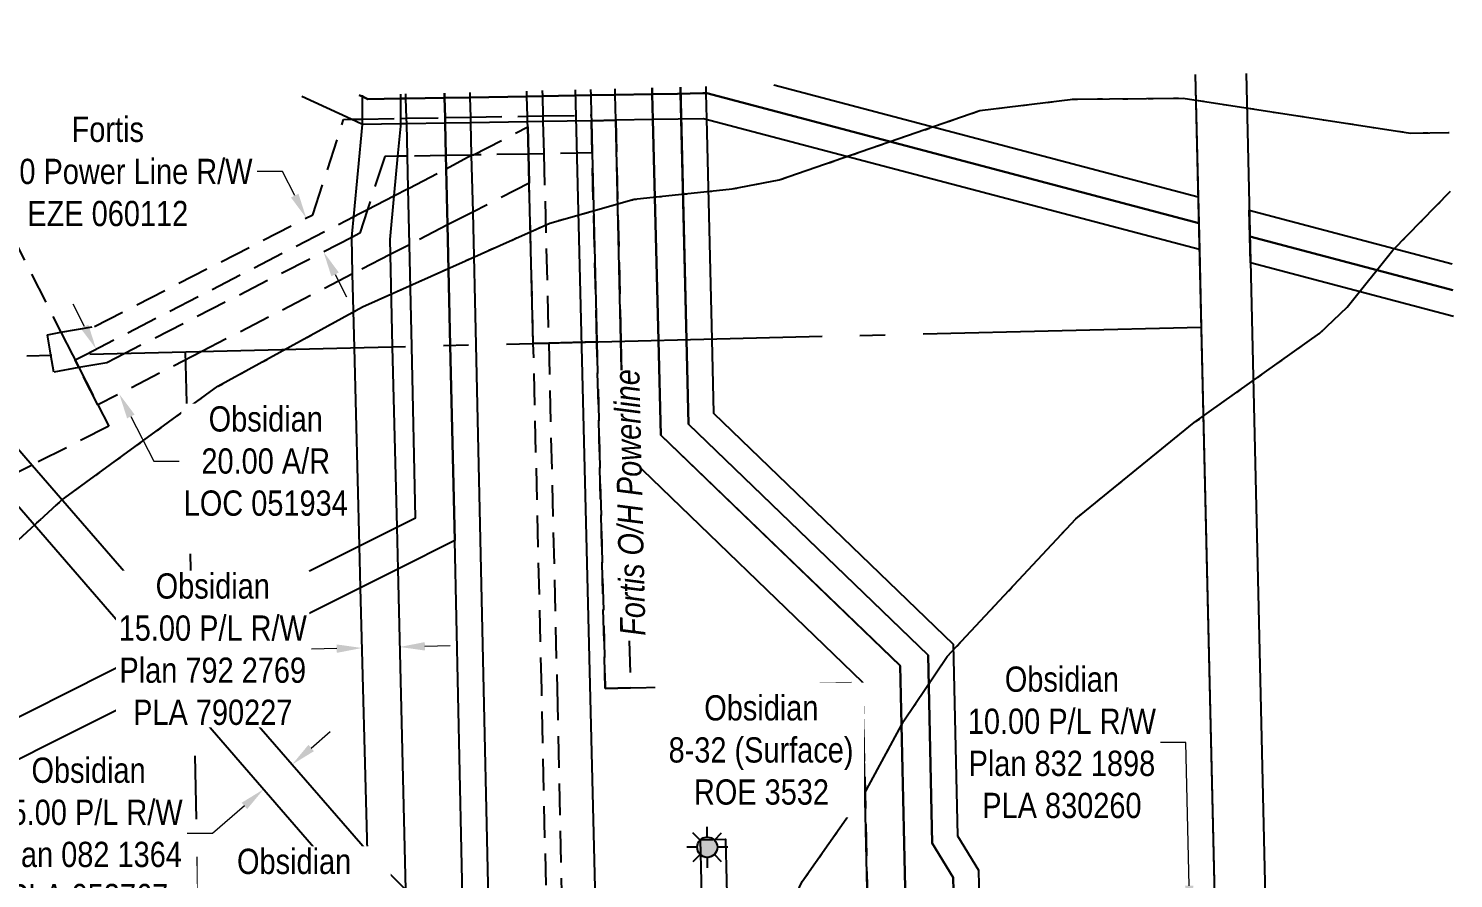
# Model space of a CAD drawing. Extents: x 614731 to 616864, y 5892468 to 5894379.
# Drawn here: x 615173 to 615737, y 5894043 to 5894379 of the extents above; entities that cross this region are included whole.
import ezdxf

# ---------------------------------------------------------------- set-up
doc = ezdxf.new("R2010")
doc.units = 0
doc.header["$LTSCALE"] = 5
doc.header["$PDSIZE"] = 5
for name, pattern in [('foc-ACCESSROAD', [3.75, 2.5, -1.25]), ('foc-FLOWLINE', [3.75, 2.5, -1.25]), ('foc-LSD', [8, 5, -3]), ('foc-QUARTERLINE', [33, 25, -3, 2, -3]), ('foc-WHEELTRACKS', [2, 0.4, -1.6])]:
    doc.linetypes.add(name, pattern=pattern)
doc.layers.get('Defpoints').update_dxf_attribs({"color": 9})
for name, color, linetype in [('AS-POWER', 104, 'foc-POWER'), ('C-RW', 13, 'Continuous'), ('F-AR', 190, 'foc-ACCESSROAD'), ('F-EZE', 190, 'foc-FLOWLINE'), ('F-FLOWLINE', 190, 'foc-FLOWLINE'), ('F-RW', 190, 'Continuous'), ('F-WS', 190, 'foc-ACCESSROAD'), ('F-WS-S', 190, 'Continuous'), ('GRR', 7, 'Continuous'), ('L-SEC', 7, 'Continuous'), ('L-SECQ', 8, 'foc-QUARTERLINE'), ('L-SECTION-LSD', 7, 'foc-LSD'), ('T-WATER-P3', 160, 'foc-WHEELTRACKS')]:
    doc.layers.add(name, color=color, linetype=linetype)
for name, color, linetype, lineweight in [('F-AR-T', 190, 'Continuous', 9), ('F-EZE-T', 190, 'Continuous', 9), ('F-RW-T', 190, 'Continuous', 9), ('F-WS-T', 190, 'Continuous', 9)]:
    doc.layers.add(name, color=color, linetype=linetype, lineweight=lineweight)
doc.styles.add('80CG', font='ARIALN.TTF', dxfattribs={"height": 10})
doc.styles.add('80L', font='ARIALN.TTF', dxfattribs={"height": 10})
doc.styles.add('foc-LtypeFont', font='ARIALN.TTF', dxfattribs={"height": 7.35})
doc.linetypes.add('foc-POWER', pattern='A,6,-1,["P",foc-LtypeFont,S=0.2,R=0,X=-0.625,Y=-0.75],-1.24,4', length=12.24)
doc.linetypes.add('foc-TOPO-flowdirection-NOLINE', pattern='A,0,[">",foc-LtypeFont,S=0.3,R=0,X=0,Y=-0.945],-20,[">",foc-LtypeFont,S=0.3,R=0,X=0,Y=-0.945],0', length=20)
doc.dimstyles.new('Compass 5 000', dxfattribs={"dimscale": 5, "dimtxt": 9, "dimasz": 2, "dimexe": 0.2, "dimexo": 0.0625, "dimgap": 0.5, "dimtad": 0, "dimtih": 1, "dimtoh": 1, "dimzin": 0, "dimdsep": 46, "dimtxsty": '80CG', "dimcen": 0.1, "dimse1": 1, "dimse2": 1, "dimclrd": 256, "dimclrt": 256, "dimaunit": 1, "dimadec": 4, "dimazin": 0, "dimtfac": 0.06, "dimtofl": 0, "dimtmove": 0, "dimatfit": 1, "dimfxl": 0.2, "dimtolj": 1, "dimtzin": 0, "dimlwd": -1, "dimarcsym": 0})

# ---------------------------------------------------------------- blocks, each defined once
blk = doc.blocks.new('*D410')
at = {"layer": 'Defpoints', "color": 0, "transparency": 16777216}
for p in [(615282.71, 5894304.2), (615260.11, 5894292.62), (615266.97, 5894279.23)]:
    blk.add_point(p, dxfattribs=at)
at = {"layer": 'F-EZE-T', "transparency": 16777216}
for p, q in [((615273.28, 5894322.61), (615263.28, 5894322.61)), ((615278.15, 5894313.1), (615273.28, 5894322.61)), ((615294.13, 5894281.9), (615298.69, 5894272.99))]:
    blk.add_line(p, q, dxfattribs=at)
for points in [[(615279.64, 5894313.86), (615276.67, 5894312.34), (615282.71, 5894304.2)], [(615295.61, 5894282.66), (615292.65, 5894281.14), (615289.57, 5894290.8)]]:
    blk.add_solid(points, dxfattribs=at)
at = {"layer": 'F-EZE-T', "transparency": 16777216, "insert": (615204.14, 5894322.61), "char_height": 10, "attachment_point": 5, "style": '80CG'}
blk.add_mtext('\\A1;Fortis\\P15.00 Power Line R/W\\PEZE 060112', dxfattribs=at)
blk = doc.blocks.new('*D411')
at = {"layer": 'Defpoints', "color": 0, "transparency": 16777216}
for p in [(615233.13, 5894269.63), (615242.29, 5894251.84), (615208.69, 5894234.54)]:
    blk.add_point(p, dxfattribs=at)
at = {"layer": 'F-AR-T', "transparency": 16777216}
for p, q in [((615194.96, 5894261.22), (615190.38, 5894270.12)), ((615213.27, 5894225.65), (615222.39, 5894207.94)), ((615222.39, 5894207.94), (615232.39, 5894207.94))]:
    blk.add_line(p, q, dxfattribs=at)
for points in [[(615196.44, 5894261.99), (615193.48, 5894260.46), (615199.54, 5894252.33)], [(615214.75, 5894226.42), (615211.79, 5894224.89), (615208.69, 5894234.54)]]:
    blk.add_solid(points, dxfattribs=at)
at = {"layer": 'F-AR-T', "transparency": 16777216, "insert": (615266.68, 5894207.94), "char_height": 10, "attachment_point": 5, "style": '80CG', "bg_fill": 3, "box_fill_scale": 1.1, "bg_fill_color": 256, "bg_fill_true_color": 13158600, "bg_fill_transparency": 0}
blk.add_mtext('\\A1;Obsidian\\P20.00 A/R\\PLOC 051934', dxfattribs=at)
blk = doc.blocks.new('*D415')
at = {"layer": 'Defpoints', "color": 0, "transparency": 16777216}
for p in [(615264.82, 5894102), (615253.49, 5894092.17), (615265.79, 5894077.99)]:
    blk.add_point(p, dxfattribs=at)
at = {"layer": 'F-RW-T', "transparency": 16777216}
for p, q in [((615284.67, 5894094.37), (615292.22, 5894100.92)), ((615258.23, 5894071.44), (615245.62, 5894060.5)), ((615245.62, 5894060.5), (615235.62, 5894060.5))]:
    blk.add_line(p, q, dxfattribs=at)
for points in [[(615283.58, 5894095.63), (615285.76, 5894093.11), (615277.12, 5894087.82)], [(615257.14, 5894072.7), (615259.32, 5894070.18), (615265.79, 5894077.99)]]:
    blk.add_solid(points, dxfattribs=at)
at = {"layer": 'F-RW-T', "transparency": 16777216, "insert": (615196.53, 5894060.5), "char_height": 10, "attachment_point": 5, "style": '80CG'}
blk.add_mtext('\\A1;Obsidian\\P15.00 P/L R/W\\PPlan 082 1364\\PPLA 053767', dxfattribs=at)
blk = doc.blocks.new('*D417')
at = {"layer": 'Defpoints', "color": 0, "transparency": 16777216}
for p in [(615304.76, 5894134.58), (615304.78, 5894133.97), (615319.68, 5894134.98)]:
    blk.add_point(p, dxfattribs=at)
at = {"layer": 'F-RW-T', "transparency": 16777216}
for p, q in [((615294.78, 5894133.71), (615284.79, 5894133.45)), ((615329.69, 5894134.63), (615339.69, 5894134.9))]:
    blk.add_line(p, q, dxfattribs=at)
for points in [[(615294.74, 5894135.38), (615294.83, 5894132.04), (615304.78, 5894133.97)], [(615329.65, 5894136.3), (615329.73, 5894132.97), (615319.69, 5894134.37)]]:
    blk.add_solid(points, dxfattribs=at)
at = {"layer": 'F-RW-T', "transparency": 16777216, "insert": (615245.7, 5894133.45), "char_height": 10, "attachment_point": 5, "style": '80CG', "bg_fill": 3, "box_fill_scale": 1.1, "bg_fill_color": 256, "bg_fill_true_color": 13158600, "bg_fill_transparency": 0}
blk.add_mtext('\\A1;Obsidian\\P15.00 P/L R/W\\PPlan 792 2769\\PPLA 790227', dxfattribs=at)
blk = doc.blocks.new('*D419')
at = {"layer": 'Defpoints', "color": 0, "transparency": 16777216}
for p in [(615607.91, 5894029.28), (615632.55, 5894029.87), (615608.15, 5894019.29)]:
    blk.add_point(p, dxfattribs=at)
at = {"layer": 'F-RW-T', "transparency": 16777216}
for p, q in [((615630.97, 5894096.56), (615620.97, 5894096.56)), ((615632.32, 5894039.86), (615630.97, 5894096.56)), ((615633.03, 5894009.88), (615633.26, 5893999.88))]:
    blk.add_line(p, q, dxfattribs=at)
for points in [[(615633.98, 5894039.9), (615630.65, 5894039.82), (615632.55, 5894029.87)], [(615634.69, 5894009.91), (615631.36, 5894009.84), (615632.79, 5894019.87)]]:
    blk.add_solid(points, dxfattribs=at)
at = {"layer": 'F-RW-T', "transparency": 16777216, "insert": (615581.89, 5894096.56), "char_height": 10, "attachment_point": 5, "style": '80CG'}
blk.add_mtext('\\A1;Obsidian\\P10.00 P/L R/W\\PPlan 832 1898\\PPLA 830260', dxfattribs=at)
blk = doc.blocks.new('*D422')
at = {"layer": 'Defpoints', "color": 0, "transparency": 16777216}
for p in [(615350.53, 5893959.26), (615337.66, 5893954.61), (615341.07, 5893945.15)]:
    blk.add_point(p, dxfattribs=at)
at = {"layer": 'F-RW-T', "transparency": 16777216}
for p, q in [((615326.99, 5894024.41), (615316.99, 5894024.41)), ((615347.14, 5893968.66), (615326.99, 5894024.41)), ((615357.35, 5893940.4), (615360.74, 5893930.99))]:
    blk.add_line(p, q, dxfattribs=at)
for points in [[(615348.7, 5893969.23), (615345.57, 5893968.1), (615350.53, 5893959.26)], [(615358.91, 5893940.96), (615355.78, 5893939.83), (615353.95, 5893949.8)]]:
    blk.add_solid(points, dxfattribs=at)
at = {"layer": 'F-RW-T', "transparency": 16777216, "insert": (615277.91, 5894024.41), "char_height": 10, "attachment_point": 5, "style": '80CG', "bg_fill": 3, "box_fill_scale": 1.1, "bg_fill_color": 256, "bg_fill_true_color": 13158600, "bg_fill_transparency": 0}
blk.add_mtext('\\A1;Obsidian\\P10.06 P/L R/W\\PPlan 4864 KS\\PROE 5501', dxfattribs=at)
blk = doc.blocks.new('GAS')
h = blk.add_hatch(color=255)
h.dxf.hatch_style = 1
edge = h.paths.add_edge_path()
edge.add_arc((0, 0), 0.9, 0, 360)
for p, q in [((-0.57, 0.57), (-1.14, 1.14)), ((0, 0.81), (0, 1.62)), ((0.57, 0.57), (1.14, 1.14)), ((-0.81, 0), (-1.62, 0)), ((1.62, 0), (0.81, 0)), ((-0.57, -0.57), (-1.14, -1.14)), ((0, -0.81), (0, -1.62)), ((1.14, -1.14), (0.57, -0.57))]:
    blk.add_line(p, q)
blk.add_circle((0, 0), 0.8)

msp = doc.modelspace()

# ---------------------------------------------------------------- linework, layer by layer
at = {"layer": 'AS-POWER', "flags": 128}
msp.add_lwpolyline([(615414.152, 5893351.099), (615414.081, 5893353.784), (615413.683, 5893368.773), (615413.032, 5893391.608), (615412.604, 5893406.602), (615411.644, 5893441.135), (615411.402, 5893451.009), (615411.167, 5893466.111), (615389.357, 5894354.983)], dxfattribs=at)
at = {"layer": 'C-RW'}
for points in [[(615165.787, 5893618.961), (615119.822, 5893672.593), (615119.228, 5893696.323), (615113.875, 5893910.453), (615133.579, 5894033.437), (615135.464, 5894045.238), (615143.226, 5894093.834), (615218.624, 5894131.735), (615219.001, 5894131.924), (615232.833, 5894138.87), (615303.742, 5894174.481), (615318.524, 5894181.841), (615325.965, 5894185.546), (615324.477, 5894253.382), (615323.578, 5894293.664), (615323.082, 5894315.919), (615322.796, 5894328.727), (615322.511, 5894341.498), (615322.44, 5894343.709), (615322.19, 5894351.548), (615322.127, 5894353.334)], [(615337.426, 5894353.709), (615337.469, 5894351.809), (615337.659, 5894343.973), (615337.693, 5894341.76), (615338.014, 5894328.991), (615338.14, 5894323.724), (615338.675, 5894301.472), (615339.726, 5894253.757), (615341.509, 5894176.568), (615318.926, 5894165.243), (615304.15, 5894157.835), (615243.005, 5894127.144), (615229.171, 5894120.201), (615156.819, 5894083.887), (615148.746, 5894033.344), (615146.857, 5894021.548), (615128.893, 5893909.452), (615132.076, 5893782.197), (615134.674, 5893678.302), (615165.248, 5893642.643), (615180.647, 5893624.666)], [(615457.475, 5893605.299), (615451.474, 5893856.43), (615533.055, 5893946.533), (615532.709, 5893964.676), (615540.389, 5893978.81), (615540.304, 5893982.486), (615540.07, 5893992.492), (615539.486, 5894017.531), (615539.253, 5894027.525), (615538.89, 5894043.085), (615530.565, 5894056.69), (615528.893, 5894131.166), (615434.072, 5894222.568), (615433.273, 5894255.925), (615431.182, 5894343.269), (615430.941, 5894353.327), (615430.877, 5894356.001)], [(615440.879, 5894356.247), (615440.945, 5894353.513), (615441.187, 5894343.437), (615443.275, 5894256.171), (615443.975, 5894226.918), (615538.803, 5894135.51), (615540.508, 5894059.611), (615548.831, 5894046.011), (615549.256, 5894027.761), (615549.489, 5894017.768), (615550.073, 5893992.736), (615550.307, 5893982.73), (615550.455, 5893976.376), (615542.763, 5893962.223), (615543.183, 5893942.761), (615461.569, 5893852.669), (615463.83, 5893752.165), (615464.14, 5893738.391), (615467.131, 5893605.395)]]:
    msp.add_lwpolyline(points, dxfattribs=at)
at = {"layer": 'F-AR'}
msp.add_lwpolyline([(615241.321, 5894251.341), (615200.232, 5894230.189), (615192.691, 5894245.071), (615191.186, 5894248.04), (615195.404, 5894250.215), (615301.558, 5894304.841), (615303.828, 5894306.009), (615306.977, 5894307.63), (615317.393, 5894312.991), (615323.082, 5894315.919), (615323.42, 5894316.093), (615338.14, 5894323.724), (615348.064, 5894329.119), (615348.943, 5894329.188), (615370.404, 5894340.31), (615370.681, 5894329.558), (615370.977, 5894318.087), (615348.612, 5894306.57), (615338.675, 5894301.472), (615323.578, 5894293.664), (615315.901, 5894289.714), (615301.09, 5894282.092), (615241.321, 5894251.341)], close=True, dxfattribs=at)
at = {"layer": 'F-EZE'}
for points in [[(615395.608, 5894342.765), (615395.912, 5894329.995), (615376.776, 5894329.663), (615370.681, 5894329.558), (615348.943, 5894329.188), (615348.064, 5894329.119), (615338.014, 5894328.991), (615322.796, 5894328.727), (615318.879, 5894328.66), (615313.762, 5894328.571), (615306.977, 5894307.63), (615303.929, 5894298.222), (615300.766, 5894296.486), (615210.919, 5894250.595), (615203.728, 5894246.916), (615192.691, 5894245.071), (615182.822, 5894243.223), (615181.646, 5894249.877), (615180.214, 5894257.981), (615185.609, 5894259.038), (615198.903, 5894261.283), (615285.286, 5894305.514), (615297.522, 5894343.277), (615300.435, 5894343.328), (615305, 5894343.407), (615319.997, 5894343.667), (615322.44, 5894343.709), (615337.659, 5894343.973), (615347.703, 5894344.148), (615370.297, 5894344.54), (615376.393, 5894344.645), (615395.555, 5894344.977), (615395.608, 5894342.765)], [(615411.089, 5894118.165), (615401.087, 5894117.917), (615397.773, 5894255.183), (615395.912, 5894329.995), (615395.608, 5894342.765), (615405.278, 5894342.939), (615407.265, 5894255.416), (615408.256, 5894211.75), (615411.089, 5894118.165)]]:
    msp.add_lwpolyline(points, close=True, dxfattribs=at)
at = {"layer": 'F-FLOWLINE'}
for points in [[(615377.651, 5894040.038), (615375.922, 5894117.677), (615372.616, 5894254.565), (615370.977, 5894318.087), (615370.681, 5894329.558), (615370.404, 5894340.31), (615370.351, 5894342.325), (615370.297, 5894344.54), (615370.108, 5894352.377), (615370.059, 5894354.51)], [(615376.153, 5894354.659), (615376.204, 5894352.484), (615376.393, 5894344.645), (615376.447, 5894342.431), (615376.776, 5894329.663), (615378.709, 5894254.715), (615382.013, 5894117.825), (615383.815, 5894037.334)]]:
    msp.add_lwpolyline(points, dxfattribs=at)
at = {"layer": 'F-RW'}
for points in [[(615303.729, 5894352.882), (615304.979, 5894352.306), (615307.129, 5894351.314), (615319.979, 5894351.516), (615322.19, 5894351.548), (615337.469, 5894351.809), (615347.526, 5894351.984), (615370.108, 5894352.377), (615376.204, 5894352.484), (615395.362, 5894352.817), (615405.05, 5894352.989), (615419.674, 5894353.246), (615429.745, 5894353.427), (615439.748, 5894353.614), (615441.349, 5894353.643), (615636.07, 5894302.243), (615636.315, 5894291.778), (615439.991, 5894343.538), (615429.985, 5894343.37), (615419.953, 5894343.214), (615405.278, 5894342.939), (615395.608, 5894342.765), (615376.447, 5894342.431), (615370.351, 5894342.325), (615347.753, 5894341.932), (615337.693, 5894341.76), (615322.511, 5894341.498), (615320.002, 5894341.48), (615305.006, 5894341.221), (615300.435, 5894343.328), (615280.93, 5894352.323)], [(615307.25, 5894031.988), (615306.905, 5894053.479), (615304.15, 5894157.835), (615303.742, 5894174.481), (615301.809, 5894252.826), (615301.09, 5894282.092), (615300.766, 5894296.486), (615300.907, 5894297.972), (615301.558, 5894304.841), (615305.006, 5894341.221), (615305, 5894343.407), (615304.979, 5894352.306), (615304.978, 5894352.913)], [(615467.887, 5894356.91), (615635.827, 5894312.647), (615636.07, 5894302.243), (615441.349, 5894353.643), (615439.748, 5894353.614), (615429.745, 5894353.427), (615419.674, 5894353.246), (615405.05, 5894352.989), (615395.362, 5894352.817), (615376.204, 5894352.484), (615370.108, 5894352.377), (615347.526, 5894351.984), (615337.469, 5894351.809), (615322.19, 5894351.548), (615319.979, 5894351.516), (615307.129, 5894351.314), (615304.979, 5894352.306), (615303.729, 5894352.882)], [(615319.974, 5894353.281), (615319.979, 5894351.516), (615319.997, 5894343.667), (615320.002, 5894341.48), (615320.004, 5894340.53), (615318.879, 5894328.66), (615317.393, 5894312.991), (615315.755, 5894295.715), (615315.901, 5894289.714), (615316.789, 5894253.193), (615318.524, 5894181.841), (615318.926, 5894165.243), (615322.074, 5894038.402)], [(615344.847, 5894023.488), (615341.509, 5894176.568), (615339.726, 5894253.757), (615338.675, 5894301.472), (615338.14, 5894323.724), (615338.014, 5894328.991), (615337.693, 5894341.76), (615337.659, 5894343.973), (615337.469, 5894351.809), (615337.426, 5894353.709)], [(615347.483, 5894353.956), (615347.526, 5894351.984), (615347.703, 5894344.148), (615347.753, 5894341.932), (615348.064, 5894329.119), (615348.612, 5894306.57), (615349.89, 5894254.006), (615354.805, 5894028.538)], [(615395.305, 5894355.129), (615395.362, 5894352.817), (615395.555, 5894344.977), (615395.608, 5894342.765), (615395.912, 5894329.995), (615397.773, 5894255.183), (615378.709, 5894254.715), (615372.616, 5894254.565), (615370.977, 5894318.087), (615370.681, 5894329.558), (615370.404, 5894340.31), (615370.351, 5894342.325), (615370.297, 5894344.54), (615370.108, 5894352.377), (615370.059, 5894354.51)], [(615432.669, 5893604.706), (615428.796, 5893769.07), (615428.471, 5893782.859), (615426.475, 5893867.518), (615506.664, 5893955.993), (615506.083, 5893981.78), (615505.857, 5893991.786), (615505.292, 5894016.85), (615505.067, 5894026.844), (615502.958, 5894120.443), (615408.257, 5894211.75), (615407.265, 5894255.416), (615405.278, 5894342.939), (615405.05, 5894352.989), (615404.996, 5894355.367)], [(615419.602, 5894355.725), (615419.671, 5894353.246), (615419.954, 5894343.214), (615422.148, 5894255.782), (615423.088, 5894218.281), (615517.808, 5894126.969), (615520.076, 5894027.2), (615520.301, 5894017.206), (615520.863, 5893992.152), (615521.088, 5893982.146), (615521.801, 5893950.386), (615440.185, 5893860.291), (615442.229, 5893770.538), (615442.543, 5893756.76), (615447.482, 5893605.06)], [(615430.877, 5894356.001), (615434.072, 5894222.568), (615528.893, 5894131.166), (615530.565, 5894056.69), (615538.89, 5894043.085), (615540.389, 5893978.81), (615532.709, 5893964.676), (615533.055, 5893946.533), (615451.474, 5893856.43), (615457.475, 5893605.299)], [(615736.681, 5894275.693), (615656.31, 5894296.902), (615656.067, 5894307.306), (615736.438, 5894286.094)], [(615736.926, 5894265.227), (615656.555, 5894286.438), (615656.311, 5894296.902), (615736.681, 5894275.693)], [(615137.809, 5894248.416), (615174.246, 5894206.41), (615227.037, 5894145.553), (615232.833, 5894138.87), (615243.005, 5894127.144), (615306.905, 5894053.479), (615322.074, 5894038.402)], [(615307.25, 5894031.988), (615295.938, 5894043.231), (615229.171, 5894120.201), (615219.001, 5894131.924), (615214.158, 5894137.508), (615160.452, 5894199.419)], [(615439.539, 5894025.292), (615438.746, 5894058.04), (615448.74, 5894058.281), (615448.74, 5894058.281), (615449.533, 5894025.528)]]:
    msp.add_lwpolyline(points, dxfattribs=at)
at = {"layer": 'F-WS'}
msp.add_lwpolyline([(615160.452, 5894199.419), (615106.335, 5894171.996), (615083.722, 5894216.622), (615068.281, 5894247.098), (615058.846, 5894265.71), (615131.103, 5894302.326), (615150.819, 5894312.374), (615157.022, 5894315.46), (615185.609, 5894259.038), (615190.151, 5894250.086), (615191.186, 5894248.04), (615192.691, 5894245.071), (615200.232, 5894230.189), (615204.511, 5894221.746), (615174.246, 5894206.41), (615160.452, 5894199.419)], close=True, dxfattribs=at)
msp.add_lwpolyline([(615377.651, 5894040.038), (615375.922, 5894117.677), (615372.616, 5894254.565), (615378.709, 5894254.715), (615397.773, 5894255.183), (615397.773, 5894255.183), (615401.087, 5894117.917), (615411.089, 5894118.165), (615502.958, 5894120.443), (615505.067, 5894026.844)], dxfattribs=at)
at = {"layer": 'GRR'}
msp.add_lwpolyline([(615634.695, 5894361.003), (615635.827, 5894312.647), (615636.07, 5894302.243), (615636.315, 5894291.778), (615637.034, 5894261.068), (615642.439, 5894030.1), (615642.673, 5894020.106), (615643.261, 5893994.949), (615643.492, 5893985.095), (615652.269, 5893610.015), (615652.692, 5893591.952), (615652.928, 5893581.86), (615653.251, 5893568.073), (615655.849, 5893456.999), (615658.188, 5893357.064)], dxfattribs=at)
at = {"layer": 'L-SEC'}
for p, q in [((615634.696, 5894361.003), (615655.85, 5893456.999)), ((615654.799, 5894361.496), (615675.953, 5893457.47))]:
    msp.add_line(p, q, dxfattribs=at)
at = {"layer": 'L-SECQ'}
msp.add_line((614867.141, 5894242.176), (615637.034, 5894261.068), dxfattribs=at)
at = {"layer": 'L-SECTION-LSD'}
msp.add_line((615234.84, 5894251.199), (615253.507, 5893447.164), dxfattribs=at)

# ---------------------------------------------------------------- block references
at = {"layer": 'F-WS-S', "xscale": 4.99810855, "yscale": 4.99810855, "zscale": 4.99810855}
msp.add_blockref('GAS', (615441.479, 5894055.057), dxfattribs=at)

# ---------------------------------------------------------------- dimensions: what is measured, and where the dimension line sits
at = {"layer": 'F-RW-T'}
for base, p1, p2, angle, text, picture, middle in [((615632.553, 5894029.866), (615608.145, 5894019.288), (615607.908, 5894029.281), 91.35834, 'Obsidian\\P10.00 P/L R/W\\PPlan 832 1898\\PPLA 830260', '*D419', (615581.886, 5894096.563)), ((615265.786, 5894077.99), (615264.82, 5894101.995), (615253.489, 5894092.166), 220.94008, 'Obsidian\\P15.00 P/L R/W\\PPlan 082 1364\\PPLA 053767', '*D415', (615196.531, 5894060.495))]:
    dim = msp.add_linear_dim(base=base, p1=p1, p2=p2, angle=angle, text=text, dimstyle='Compass 5 000', dxfattribs=at)
    dim.commit()
    dim.dimension.update_dxf_attribs({"geometry": picture, "text_midpoint": middle, "dimtype": 161})

# ---------------------------------------------------------------- next in the draw order: texts
at = {"layer": 'AS-POWER', "insert": (615407.049, 5894138.627), "char_height": 9.99622, "attachment_point": 1, "rotation": 91.34076, "style": '80L', "bg_fill": 3, "box_fill_scale": 1, "bg_fill_color": 256, "bg_fill_transparency": 0}
msp.add_mtext_dynamic_manual_height_columns('{\\fArial Narrow|b0|i1|c0|p34;Fortis O/H Powerline}', width=105.27735, gutter_width=50, heights=[0], dxfattribs=at)

# ---------------------------------------------------------------- next in the draw order: linework, layer by layer
at = {"layer": 'F-RW'}
msp.add_lwpolyline([(615447.482, 5893605.06), (615442.541, 5893756.766), (615442.227, 5893770.544), (615440.183, 5893860.297), (615521.799, 5893950.392), (615521.086, 5893982.152), (615520.861, 5893992.158), (615520.299, 5894017.212), (615520.074, 5894027.206), (615517.806, 5894126.975), (615423.086, 5894218.287), (615422.146, 5894255.788), (615419.951, 5894343.22), (615419.672, 5894353.252), (615419.605, 5894355.725)], dxfattribs=at)
at = {"layer": 'T-WATER-P3', "flags": 128}
for points in [[(614757.955, 5893672.702), (614765.847, 5893712.585), (614784.017, 5893777.018), (614806.098, 5893838.193), (614821.181, 5893866.443), (614841.075, 5893912.572), (614849.117, 5893925.163), (614887.675, 5893972.781), (614955.431, 5894034.641), (614981.135, 5894052.033), (615017.06, 5894082.939), (615077.131, 5894124.858), (615163.637, 5894172.074), (615185.734, 5894192.312), (615247.768, 5894237.582), (615304.924, 5894269.014), (615379.141, 5894302.203), (615412.509, 5894311.646), (615451.306, 5894315.725), (615469.938, 5894319.287), (615549.408, 5894346.755), (615586.18, 5894351.266), (615629.837, 5894351.684), (615719.836, 5894337.848), (615735.221, 5894338.077)], [(615416.845, 5893875.095), (615424.042, 5893892.121), (615436.012, 5893940.255), (615451.739, 5893983.587), (615479.094, 5894041.464), (615504.488, 5894077.776), (615519.349, 5894105.075), (615536.495, 5894130.571), (615587.342, 5894185.093), (615634.3, 5894223.239), (615684.033, 5894258.583), (615694.786, 5894268.903), (615712.923, 5894291.446), (615735.766, 5894314.807)]]:
    msp.add_lwpolyline(points, dxfattribs=at)
at = {"layer": 'T-WATER-P3', "linetype": 'foc-TOPO-flowdirection-NOLINE', "flags": 128}
for points in [[(614757.955, 5893672.702), (614765.847, 5893712.585), (614784.017, 5893777.018), (614806.098, 5893838.193), (614821.181, 5893866.443), (614841.075, 5893912.572), (614849.117, 5893925.163), (614887.675, 5893972.781), (614955.431, 5894034.641), (614981.135, 5894052.033), (615017.06, 5894082.939), (615077.131, 5894124.858), (615163.637, 5894172.074), (615185.734, 5894192.312), (615247.768, 5894237.582), (615304.924, 5894269.014), (615379.141, 5894302.203), (615412.509, 5894311.646), (615451.306, 5894315.725), (615469.938, 5894319.287), (615549.408, 5894346.755), (615586.18, 5894351.266), (615629.837, 5894351.684), (615719.836, 5894337.848), (615735.221, 5894338.077)], [(615416.845, 5893875.095), (615424.042, 5893892.121), (615436.012, 5893940.255), (615451.739, 5893983.587), (615479.094, 5894041.464), (615504.488, 5894077.776), (615519.349, 5894105.075), (615536.495, 5894130.571), (615587.342, 5894185.093), (615634.3, 5894223.239), (615684.033, 5894258.583), (615694.786, 5894268.903), (615712.923, 5894291.446), (615735.766, 5894314.807)]]:
    msp.add_lwpolyline(points, dxfattribs=at)

# ---------------------------------------------------------------- next in the draw order: texts
at = {"layer": 'F-WS-T', "insert": (615425.884, 5894115.272), "char_height": 9.99622, "attachment_point": 1, "style": '80L', "bg_fill": 2}
msp.add_mtext_dynamic_manual_height_columns('\\pi14.403;Obsidian\\P\\pi0.29214;8-32 (Surface)\\P\\pi10.319;ROE 3532', width=72.62387, gutter_width=50, heights=[0], dxfattribs=at)

# ---------------------------------------------------------------- next in the draw order: dimensions: what is measured, and where the dimension line sits
at = {"layer": 'F-AR-T'}
dim = msp.add_linear_dim(base=(615208.693, 5894234.544), p1=(615233.135, 5894269.631), p2=(615242.293, 5894251.841), angle=297.23898, text='Obsidian\\P20.00 A/R\\PLOC 051934', dimstyle='Compass 5 000', override={"dimtfill": 1}, dxfattribs=at)
dim.commit()
dim.dimension.update_dxf_attribs({"geometry": '*D411', "text_midpoint": (615266.68, 5894207.938), "dimtype": 161})

# ---------------------------------------------------------------- next in the draw order: dimensions: what is measured, and where the dimension line sits
at = {"layer": 'F-EZE-T'}
dim = msp.add_linear_dim(base=(615282.711, 5894304.195), p1=(615266.973, 5894279.225), p2=(615260.113, 5894292.624), angle=117.11382, text='Fortis\\P15.00 Power Line R/W\\PEZE 060112', dimstyle='Compass 5 000', dxfattribs=at)
dim.commit()
dim.dimension.update_dxf_attribs({"geometry": '*D410', "text_midpoint": (615204.143, 5894322.607), "dimtype": 161})
at = {"layer": 'F-RW-T'}
dim = msp.add_aligned_dim(p1=(615319.677, 5894134.977), p2=(615304.764, 5894134.583), distance=0.609, text='Obsidian\\P15.00 P/L R/W\\PPlan 792 2769\\PPLA 790227', dimstyle='Compass 5 000', override={"dimtfill": 1}, dxfattribs=at)
dim.commit()
dim.dimension.update_dxf_attribs({"geometry": '*D417', "text_midpoint": (615245.701, 5894133.447)})

# ---------------------------------------------------------------- next in the draw order: dimensions: what is measured, and where the dimension line sits
dim = msp.add_linear_dim(base=(615350.533, 5893959.257), p1=(615341.072, 5893945.149), p2=(615337.656, 5893954.605), angle=109.86286, text='Obsidian\\P10.06 P/L R/W\\PPlan 4864 KS\\PROE 5501', dimstyle='Compass 5 000', override={"dimtfill": 1}, dxfattribs=at)
dim.commit()
dim.dimension.update_dxf_attribs({"geometry": '*D422', "text_midpoint": (615277.909, 5894024.413), "dimtype": 161})

doc.saveas('drawing.dxf')
